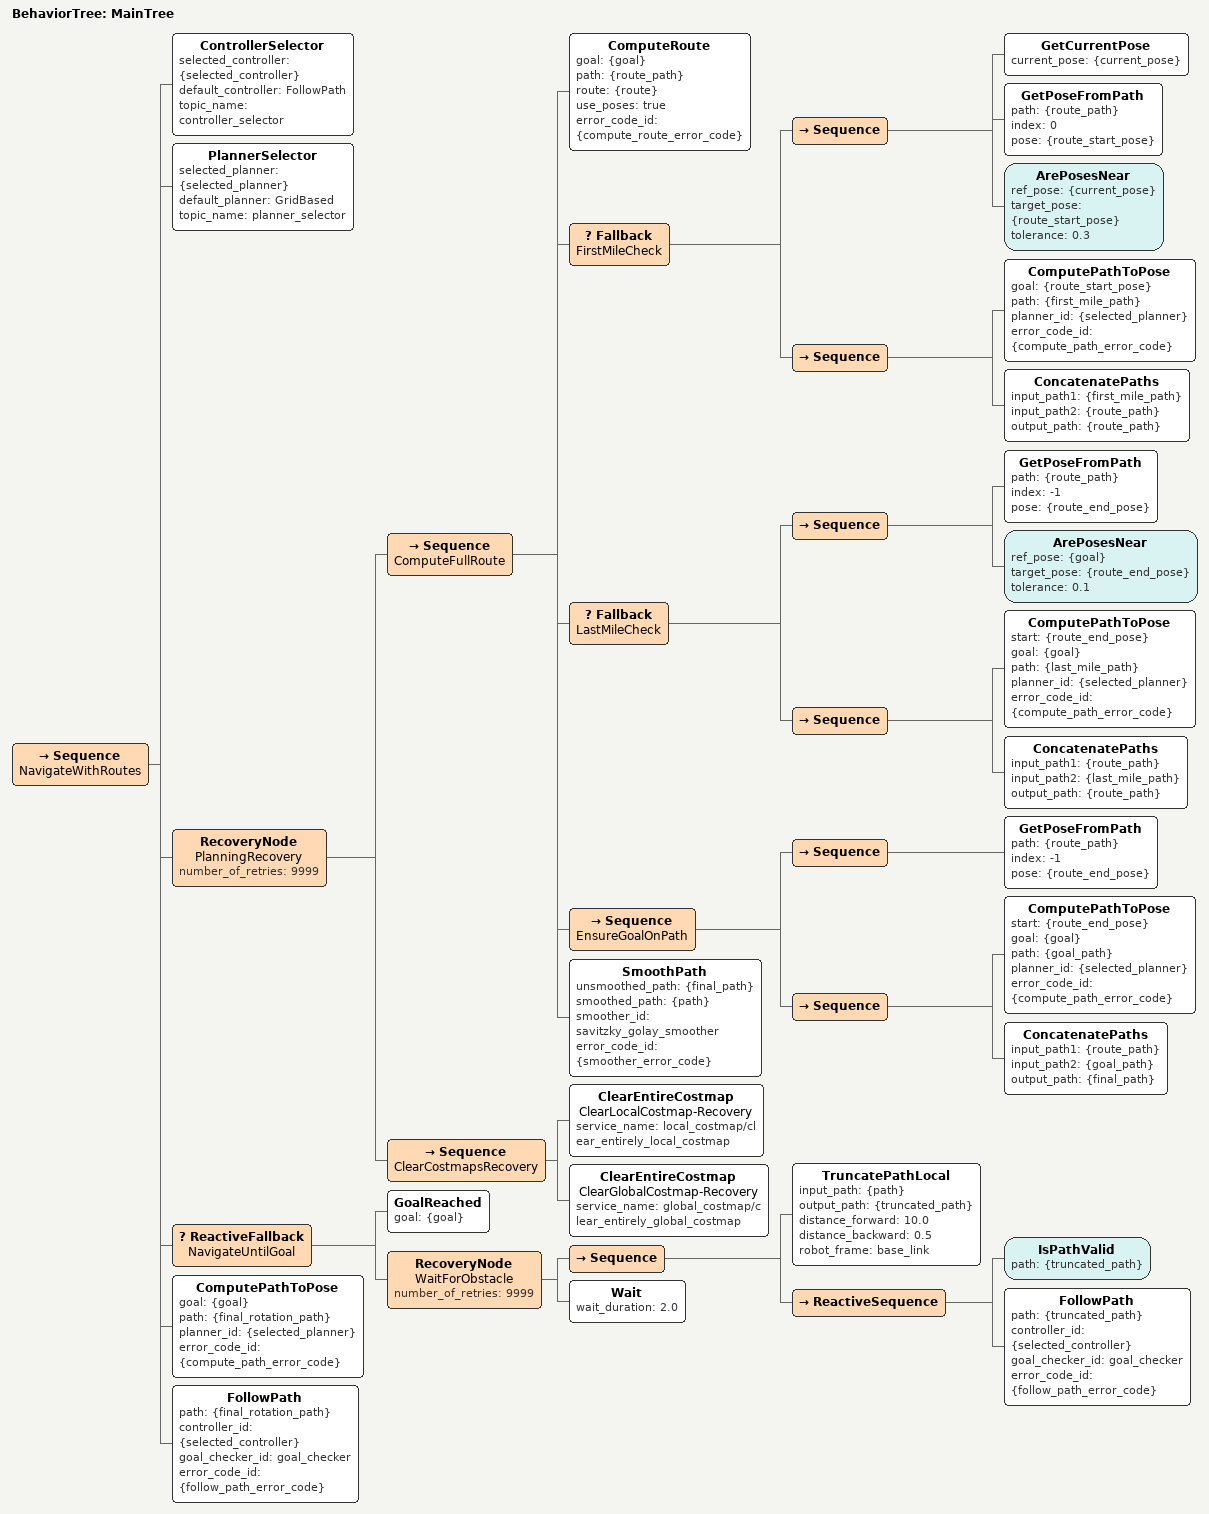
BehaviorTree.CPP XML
<root BTCPP_format="4" main_tree_to_execute="MainTree">
  <BehaviorTree ID="MainTree">

    <Sequence name="NavigateWithRoutes">

      <ControllerSelector selected_controller="{selected_controller}"
        default_controller="FollowPath"
        topic_name="controller_selector" />

      <PlannerSelector selected_planner="{selected_planner}"
        default_planner="GridBased"
        topic_name="planner_selector" />

      <RecoveryNode name="PlanningRecovery" number_of_retries="9999">
        <Sequence name="ComputeFullRoute">
          <ComputeRoute goal="{goal}"
            path="{route_path}"
            route="{route}"
            use_poses="true"
            error_code_id="{compute_route_error_code}" />

          <Fallback name="FirstMileCheck">
            <Sequence>
              <GetCurrentPose current_pose="{current_pose}" />
              <GetPoseFromPath path="{route_path}" index="0" pose="{route_start_pose}" />
              <ArePosesNear ref_pose="{current_pose}"
                target_pose="{route_start_pose}"
                tolerance="0.3" />
            </Sequence>

            <Sequence>
              <ComputePathToPose goal="{route_start_pose}"
                path="{first_mile_path}"
                planner_id="{selected_planner}"
                error_code_id="{compute_path_error_code}" />

              <ConcatenatePaths input_path1="{first_mile_path}"
                input_path2="{route_path}"
                output_path="{route_path}" />
            </Sequence>
          </Fallback>

          <Fallback name="LastMileCheck">
            <Sequence>
              <GetPoseFromPath path="{route_path}" index="-1" pose="{route_end_pose}" />
              <ArePosesNear ref_pose="{goal}"
                target_pose="{route_end_pose}"
                tolerance="0.1" />
            </Sequence>

            <Sequence>
              <ComputePathToPose start="{route_end_pose}"
                goal="{goal}"
                path="{last_mile_path}"
                planner_id="{selected_planner}"
                error_code_id="{compute_path_error_code}" />

              <ConcatenatePaths input_path1="{route_path}"
                input_path2="{last_mile_path}"
                output_path="{route_path}" />
            </Sequence>
          </Fallback>

          <Sequence name="EnsureGoalOnPath">
            <Sequence>
              <GetPoseFromPath path="{route_path}" index="-1" pose="{route_end_pose}" />
            </Sequence>

            <Sequence>
              <ComputePathToPose start="{route_end_pose}"
                goal="{goal}"
                path="{goal_path}"
                planner_id="{selected_planner}"
                error_code_id="{compute_path_error_code}" />

              <ConcatenatePaths input_path1="{route_path}"
                input_path2="{goal_path}"
                output_path="{final_path}" />
            </Sequence>
          </Sequence>

          <SmoothPath unsmoothed_path="{final_path}"
            smoothed_path="{path}"
            smoother_id="savitzky_golay_smoother"
            error_code_id="{smoother_error_code}" />

        </Sequence>
        <Sequence name="ClearCostmapsRecovery">
          <ClearEntireCostmap name="ClearLocalCostmap-Recovery" service_name="local_costmap/clear_entirely_local_costmap"/>
          <ClearEntireCostmap name="ClearGlobalCostmap-Recovery" service_name="global_costmap/clear_entirely_global_costmap"/>
        </Sequence>
      </RecoveryNode>

      <ReactiveFallback name="NavigateUntilGoal">
        <GoalReached goal="{goal}" />
        <RecoveryNode name="WaitForObstacle" number_of_retries="9999">
          <Sequence>
            <TruncatePathLocal input_path="{path}"
              output_path="{truncated_path}"
              distance_forward="10.0"
              distance_backward="0.5"
              robot_frame="base_link" />
            <ReactiveSequence>
              <IsPathValid path="{truncated_path}" />
              <FollowPath path="{truncated_path}"
                controller_id="{selected_controller}"
                goal_checker_id="goal_checker"
                error_code_id="{follow_path_error_code}" />
            </ReactiveSequence>
          </Sequence>

          <Wait wait_duration="2.0"/>
        </RecoveryNode>
      </ReactiveFallback>

      <ComputePathToPose goal="{goal}"
        path="{final_rotation_path}"
        planner_id="{selected_planner}"
        error_code_id="{compute_path_error_code}" />
      <FollowPath path="{final_rotation_path}"
        controller_id="{selected_controller}"
        goal_checker_id="goal_checker"
        error_code_id="{follow_path_error_code}" />
    </Sequence>
  </BehaviorTree>
</root>
